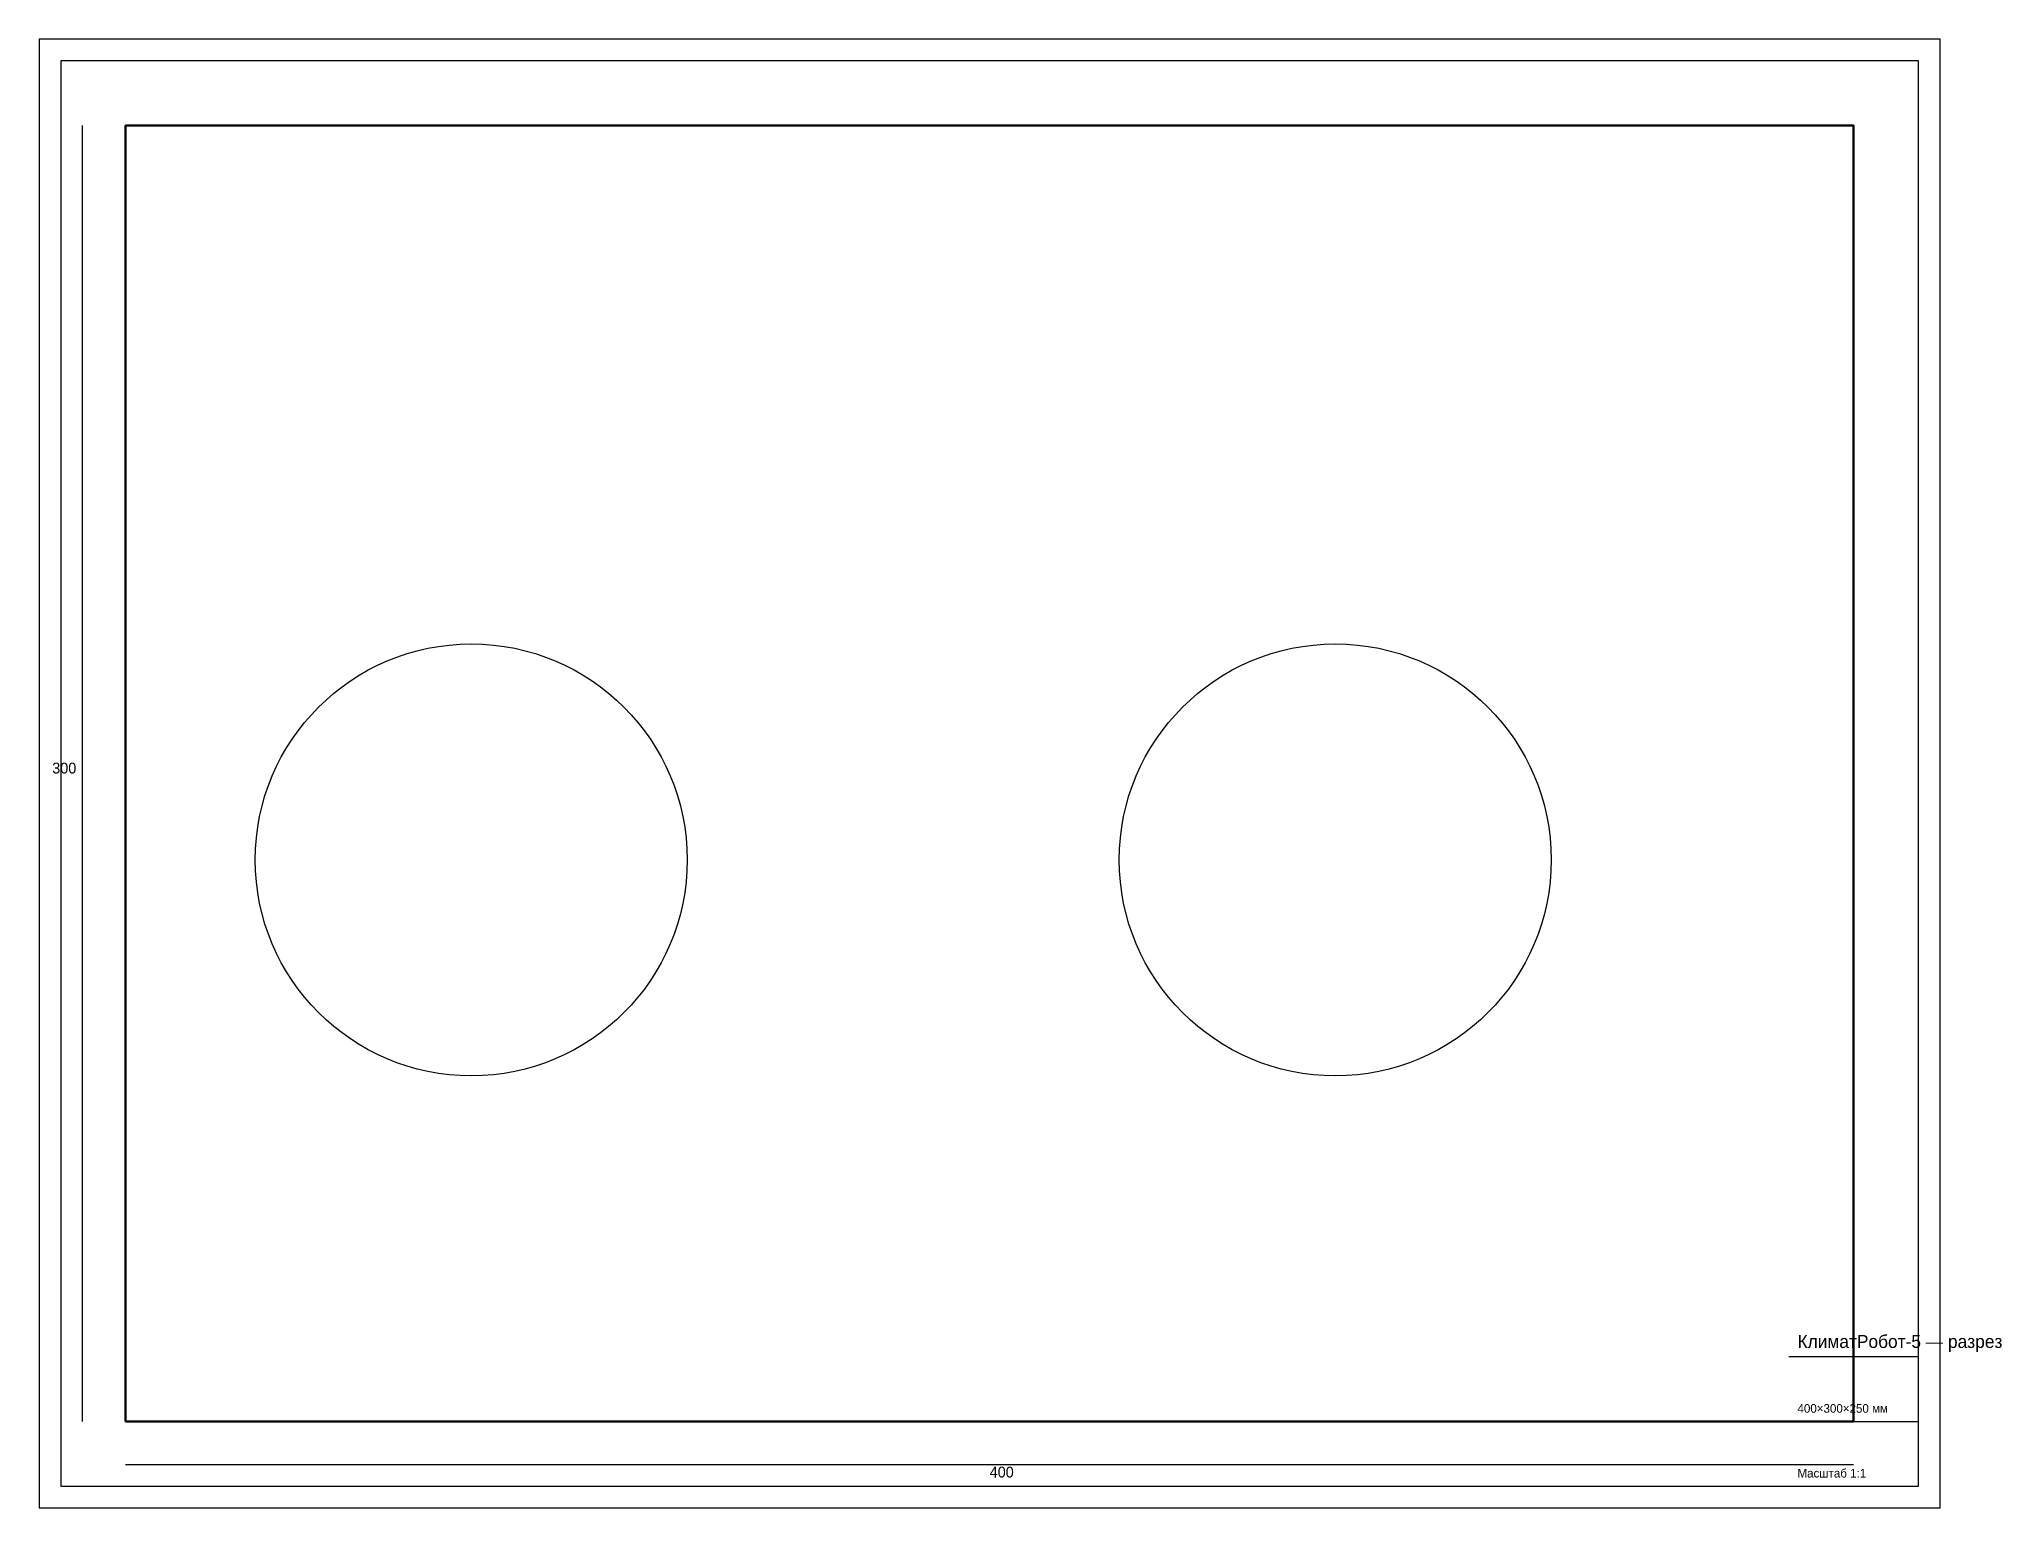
# Model space of a CAD drawing. Header units: millimetres. Extents: x 0 to 454, y 0 to 340.
import ezdxf

# ---------------------------------------------------------------- set-up
doc = ezdxf.new("R2010")
doc.units = ezdxf.units.MM

msp = doc.modelspace()

# ---------------------------------------------------------------- linework, layer by layer
for p, q in [((405, 35), (435, 35)), ((405, 20), (435, 20))]:
    msp.add_line(p, q)
for points in [[(0, 0), (440, 0), (440, 340), (0, 340), (0, 0)], [(5, 5), (435, 5), (435, 335), (5, 335), (5, 5)]]:
    msp.add_lwpolyline(points)
at = {"layer": 'Корпус', "lineweight": 50}
msp.add_lwpolyline([(20, 20), (420, 20), (420, 320), (20, 320), (20, 20)], dxfattribs=at)
at = {"layer": 'Корпус'}
for centre in [(100, 150), (300, 150)]:
    msp.add_circle(centre, 50, dxfattribs=at)
at = {"layer": 'Размеры'}
for p, q in [((10, 20), (10, 320)), ((20, 10), (420, 10))]:
    msp.add_line(p, q, dxfattribs=at)

# ---------------------------------------------------------------- texts
for s, height, p in [('КлиматРобот-5 — разрез', 3, (407, 37)), ('400×300×250 мм', 2, (407, 22)), ('Масштаб 1:1', 2, (407, 7))]:
    msp.add_text(s, height=height).set_placement(p)
for s, p in [('300', (3, 170)), ('400', (220, 7))]:
    msp.add_text(s, height=2.5, dxfattribs=at).set_placement(p)

doc.saveas('drawing.dxf')
